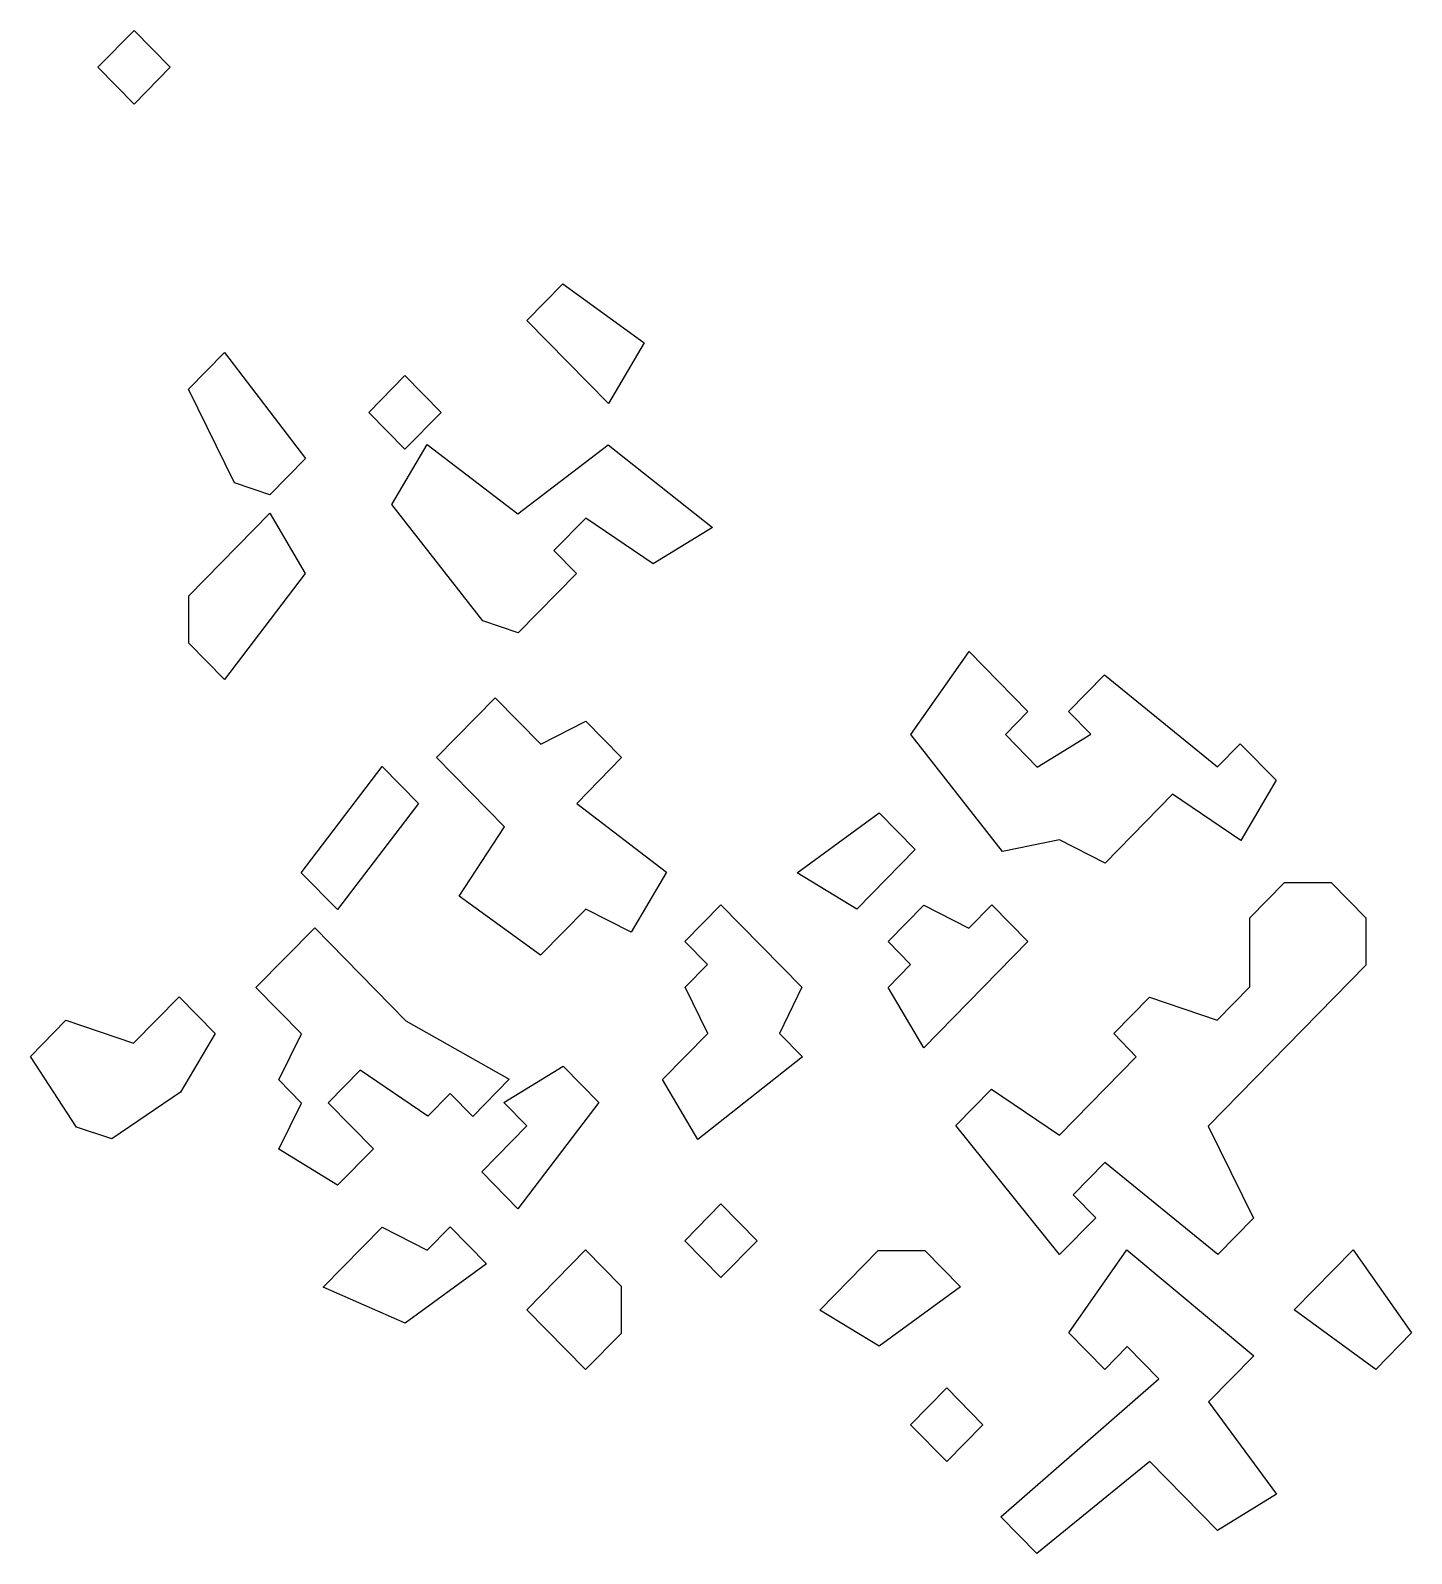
# Model space of a CAD drawing. Header units: millimetres. Extents: x 0 to 6986, y 0 to 199.
# Drawn here: x 6899.9 to 6985.7, y 85.7 to 180.3 of the extents above; entities outside this region: 1.
import ezdxf

# ---------------------------------------------------------------- set-up
doc = ezdxf.new("R2010")
doc.units = ezdxf.units.MM
doc.layers.add('K', color=7, linetype='Continuous')

msp = doc.modelspace()

# ---------------------------------------------------------------- linework, layer by layer
at = {"layer": 'K'}
for points in [[(6904.077, 177.998), (6906.32, 180.283), (6908.563, 177.998), (6906.32, 175.712), (6904.077, 177.998)], [(6932.944, 164.558), (6937.993, 160.882), (6935.778, 157.12), (6930.712, 162.283), (6932.944, 164.558)], [(6916.966, 153.704), (6914.758, 151.454), (6912.557, 152.202), (6909.704, 158.017), (6911.937, 160.293), (6916.966, 153.704)], [(6925.385, 156.569), (6923.142, 154.283), (6920.899, 156.569), (6923.142, 158.855), (6925.385, 156.569)], [(6935.76, 154.553), (6942.241, 149.416), (6938.559, 147.164), (6934.369, 150.011), (6932.394, 147.998), (6933.796, 146.569), (6930.178, 142.883), (6927.988, 143.627), (6922.32, 150.847), (6924.515, 154.574), (6930.151, 150.266), (6935.76, 154.553)], [(6909.725, 142.243), (6909.725, 145.181), (6914.751, 150.304), (6916.954, 146.562), (6911.937, 139.988), (6909.725, 142.243)], [(6965.738, 136.589), (6964.356, 137.998), (6966.591, 140.276), (6973.6, 134.561), (6975.009, 135.998), (6977.237, 133.727), (6975.041, 129.998), (6970.817, 132.868), (6966.618, 128.59), (6963.781, 130.036), (6960.25, 129.316), (6954.559, 136.566), (6958.175, 141.725), (6961.832, 137.998), (6960.43, 136.569), (6962.409, 134.553), (6965.738, 136.589)], [(6937.199, 124.294), (6934.377, 125.732), (6931.564, 122.866), (6926.511, 126.544), (6929.322, 130.842), (6925.105, 135.141), (6928.749, 138.855), (6931.573, 135.977), (6934.377, 137.406), (6936.599, 135.141), (6933.806, 132.294), (6939.394, 128.023), (6937.199, 124.294)], [(6916.702, 127.989), (6921.731, 134.579), (6923.975, 132.292), (6918.946, 125.702), (6916.702, 127.989)], [(6951.194, 125.728), (6947.494, 127.99), (6952.591, 131.701), (6954.823, 129.426), (6951.194, 125.728)], [(6975.831, 106.55), (6973.615, 104.291), (6966.606, 110.005), (6964.636, 107.998), (6966.038, 106.569), (6963.787, 104.276), (6957.353, 112.29), (6959.576, 114.556), (6963.782, 111.699), (6968.561, 116.569), (6967.159, 117.998), (6969.375, 120.255), (6973.58, 118.827), (6975.61, 120.896), (6975.61, 125.181), (6977.771, 127.383), (6980.659, 127.383), (6982.819, 125.181), (6982.819, 122.243), (6973.028, 112.264), (6975.831, 106.55)], [(6941.946, 118.017), (6940.544, 120.874), (6941.926, 122.283), (6940.525, 123.712), (6942.768, 125.998), (6947.795, 120.874), (6946.393, 118.017), (6947.823, 116.56), (6941.338, 111.419), (6939.138, 115.156), (6941.946, 118.017)], [(6953.141, 123.712), (6955.364, 125.977), (6958.168, 124.549), (6959.589, 125.998), (6961.832, 123.712), (6955.364, 117.12), (6953.156, 120.87), (6954.543, 122.283), (6953.141, 123.712)], [(6918.376, 113.712), (6921.179, 110.855), (6918.952, 108.585), (6915.302, 110.817), (6916.713, 113.692), (6915.311, 115.121), (6916.713, 117.978), (6913.89, 120.855), (6917.535, 124.569), (6923.203, 118.792), (6929.613, 115.163), (6927.347, 112.855), (6925.946, 114.283), (6924.557, 112.868), (6920.351, 115.725), (6918.376, 113.712)], [(6906.293, 117.398), (6909.124, 120.283), (6911.352, 118.013), (6909.199, 114.356), (6904.933, 111.458), (6902.751, 112.2), (6899.884, 116.582), (6902.087, 118.827), (6906.293, 117.398)], [(6930.712, 112.283), (6929.291, 113.732), (6932.97, 115.982), (6935.19, 113.72), (6930.161, 107.131), (6927.908, 109.426), (6930.712, 112.283)], [(6942.768, 102.855), (6940.525, 105.141), (6942.768, 107.426), (6945.01, 105.141), (6942.768, 102.855)], [(6925.946, 105.998), (6928.201, 103.699), (6923.154, 100.026), (6918.063, 102.25), (6921.72, 105.977), (6924.524, 104.549), (6925.946, 105.998)], [(6934.357, 104.569), (6936.559, 102.324), (6936.559, 99.385), (6934.357, 97.141), (6930.712, 100.855), (6934.357, 104.569)], [(6952.538, 104.526), (6955.426, 104.526), (6957.639, 102.271), (6952.585, 98.592), (6948.916, 100.835), (6952.538, 104.526)], [(6964.366, 99.416), (6967.981, 104.573), (6975.858, 98.005), (6973.038, 95.131), (6977.257, 89.398), (6973.592, 87.157), (6969.395, 91.434), (6962.386, 85.72), (6960.145, 88.003), (6969.957, 96.575), (6968, 98.569), (6966.598, 97.141), (6964.366, 99.416)], [(6978.361, 100.842), (6982.031, 104.582), (6985.653, 99.416), (6983.431, 97.152), (6978.361, 100.842)], [(6954.543, 93.712), (6956.786, 95.998), (6959.029, 93.712), (6956.786, 91.426), (6954.543, 93.712)], [(1480.617, 3.7), (1483.763, 7.403), (1487.414, 5.97), (1492.301, 10.283), (1493.551, 8.812), (1495.886, 8.812), (1497.146, 10.295), (1500.313, 6.569), (1495.979, 1.469), (1489.835, 1.469), (1487.456, 2.869), (1485.019, 0), (1480.617, 3.7)]]:
    msp.add_lwpolyline(points, close=True, dxfattribs=at)

doc.saveas('drawing.dxf')
